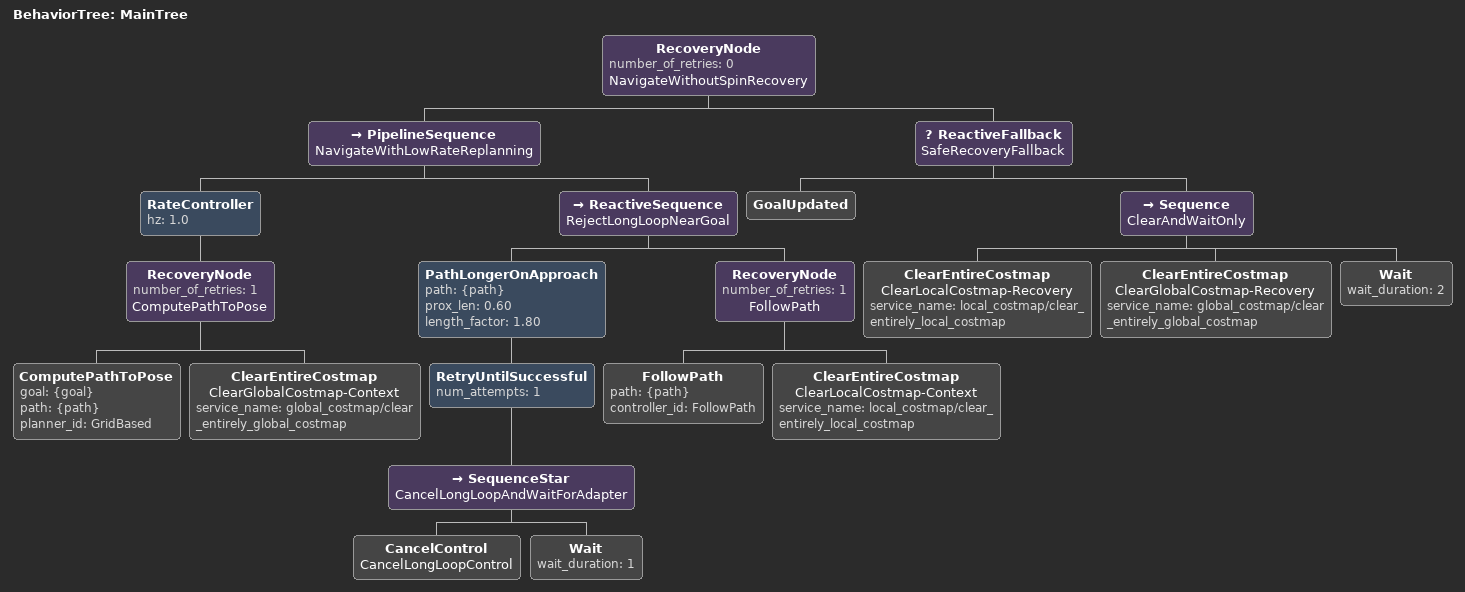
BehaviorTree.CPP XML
<!-- Replan and clear costmaps without autonomous spin or reverse recovery. -->
<root main_tree_to_execute="MainTree">
  <BehaviorTree ID="MainTree">
    <RecoveryNode number_of_retries="0" name="NavigateWithoutSpinRecovery">
      <PipelineSequence name="NavigateWithLowRateReplanning">
        <RateController hz="1.0">
          <RecoveryNode number_of_retries="1" name="ComputePathToPose">
            <ComputePathToPose goal="{goal}" path="{path}" planner_id="GridBased"/>
            <ClearEntireCostmap
              name="ClearGlobalCostmap-Context"
              service_name="global_costmap/clear_entirely_global_costmap"/>
          </RecoveryNode>
        </RateController>
        <ReactiveSequence name="RejectLongLoopNearGoal">
          <PathLongerOnApproach
            path="{path}" prox_len="0.60" length_factor="1.80">
            <RetryUntilSuccessful num_attempts="1">
              <SequenceStar name="CancelLongLoopAndWaitForAdapter">
                <CancelControl name="CancelLongLoopControl"/>
                <Wait wait_duration="1"/>
              </SequenceStar>
            </RetryUntilSuccessful>
          </PathLongerOnApproach>
          <RecoveryNode number_of_retries="1" name="FollowPath">
            <FollowPath path="{path}" controller_id="FollowPath"/>
            <ClearEntireCostmap
              name="ClearLocalCostmap-Context"
              service_name="local_costmap/clear_entirely_local_costmap"/>
          </RecoveryNode>
        </ReactiveSequence>
      </PipelineSequence>
      <ReactiveFallback name="SafeRecoveryFallback">
        <GoalUpdated/>
        <Sequence name="ClearAndWaitOnly">
          <ClearEntireCostmap
            name="ClearLocalCostmap-Recovery"
            service_name="local_costmap/clear_entirely_local_costmap"/>
          <ClearEntireCostmap
            name="ClearGlobalCostmap-Recovery"
            service_name="global_costmap/clear_entirely_global_costmap"/>
          <Wait wait_duration="2"/>
        </Sequence>
      </ReactiveFallback>
    </RecoveryNode>
  </BehaviorTree>
</root>
